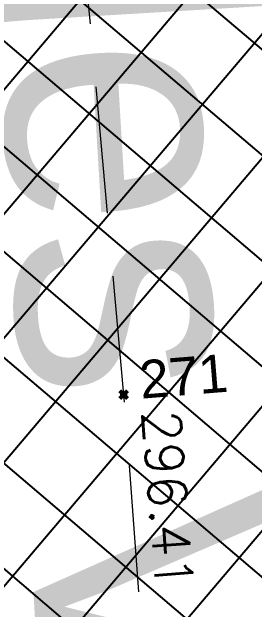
# Model space of a CAD drawing. Header units: metres. Extents: x 1851758 to 1852050, y 5187822 to 5188223.
# Drawn here: x 1851982.171 to 1851984.085, y 5187905.144 to 5187909.859 of the extents above; entities that cross this region are included whole.
import ezdxf
from ezdxf.enums import TextEntityAlignment as Align

# ---------------------------------------------------------------- set-up
doc = ezdxf.new("R2010")
doc.units = ezdxf.units.M
doc.header["$LTSCALE"] = 2.5
doc.header["$PDMODE"] = 35
doc.header["$PDSIZE"] = 0.03
doc.linetypes.add('L18', pattern=[0.6, 0.4, -0.2])
doc.linetypes.add('L5', pattern=[1.15, 0.8, -0.175, 0, -0.175])
doc.layers.get('0').update_dxf_attribs({"linetype": 'CONTINUOUS', "lineweight": 30})
doc.layers.add('N', color=1, linetype='CONTINUOUS', plot=False)
for name, color, linetype, lineweight in [('PRO_DEMOL_P', 7, 'CONTINUOUS', 50), ('PRO_DEMOL_VOI', 251, 'CONTINUOUS', 20), ('VOI_NOM', 170, 'CONTINUOUS', 40), ('Z', 7, 'CONTINUOUS', 9)]:
    doc.layers.add(name, color=color, linetype=linetype, lineweight=lineweight)
doc.layers.add('PRO_PAR_SER', color=70, linetype='L5')
doc.styles.add('_ECRITURE_GRAS', font='NEWSGOTB.TTF')
doc.styles.add('SIMPLEX', font='SIMPLEX.SHX', dxfattribs={"oblique": 27})
doc.styles.get("Standard").update_dxf_attribs({"font": 'arial.ttf'})

# ---------------------------------------------------------------- blocks, each defined once
blk = doc.blocks.new('TCPOINT')
blk.add_point((0, 0))
at = {"layer": 'N'}
blk.add_attdef('MAT', (0.2, 0.2), '', height=0.34, dxfattribs=at)
at = {"layer": 'Z', "style": 'SIMPLEX'}
blk.add_attdef('ALT', (0.2, -0.54), '', height=0.34, dxfattribs=at)

msp = doc.modelspace()

# ---------------------------------------------------------------- hatches: boundary and pattern name
at = {"layer": 'PRO_PAR_SER', "linetype": 'Continuous'}
h = msp.add_hatch(dxfattribs=at)
h.set_pattern_fill('ANSI37', color=5, scale=0.2)
h.set_pattern_definition([(49.6408, (1851854.909, 5187836.0582), (-0.4838697, 0.4112117), []), (139.6408, (1851854.909, 5187836.0582), (-0.4112117, -0.4838697), [])])
h.paths.add_polyline_path([(1851981.4866, 5187886.528), (1851987.4718, 5187886.9522), (1851983.7862, 5187946.9343), (1851977.7933, 5187946.6346)])

# ---------------------------------------------------------------- linework, layer by layer
at = {"layer": 'PRO_DEMOL_VOI', "linetype": 'L18', "flags": 128}
msp.add_lwpolyline([(1851979.4549, 5187946.6132), (1851980.3954, 5187934.9081), (1851981.8826, 5187919.751), (1851983.0538, 5187906.8369), (1851983.5912, 5187899.7964), (1851983.0339, 5187892.3366), (1851980.6779, 5187885.6234)], dxfattribs=at)

# ---------------------------------------------------------------- block references
at = {"layer": 'PRO_DEMOL_P'}
ref = msp.add_blockref('TCPOINT', (1851983.0538, 5187906.8369, 296.41), dxfattribs=dict(at, rotation=301.9002445867005))
ref.add_attrib('MAT', '271', (1851983.1915, 5187906.8049, 296.41), dxfattribs={"layer": 'N', "height": 0.3, "rotation": 4.6408})
ref.add_attrib('ALT', '296.41', dxfattribs={"layer": 'Z', "height": 0.3, "rotation": 274.365, "style": 'SIMPLEX'}).set_placement((1851983.4986, 5187906.7266, 296.41), align=Align.TOP_LEFT)

# ---------------------------------------------------------------- texts
at = {"layer": 'VOI_NOM', "style": '_ECRITURE_GRAS'}
msp.add_text("Chemin de l'Etang des Vavres", height=2, rotation=273.4175, dxfattribs=at).set_placement((1851980.6516, 5187933.5596))

doc.saveas('drawing.dxf')
